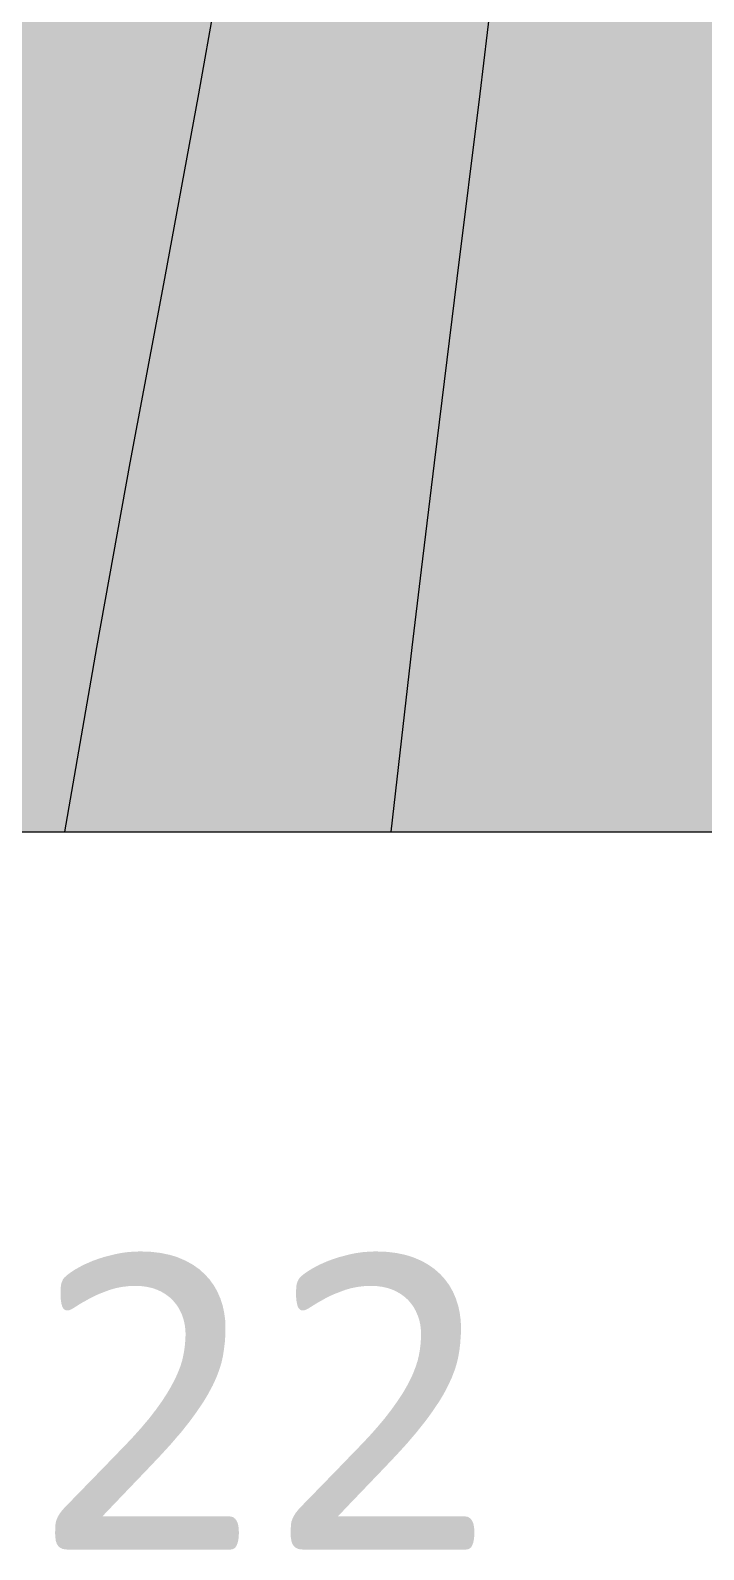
# Model space of a CAD drawing. Extents: x 79.49066 to 79.49309, y 16.68944 to 16.6915.
# Drawn here: x 79.4922316 to 79.4923037, y 16.6894422 to 16.6896047 of the extents above; entities that cross this region are included whole.
import ezdxf

# ---------------------------------------------------------------- set-up
doc = ezdxf.new("R2010")
doc.units = 0

msp = doc.modelspace()

# ---------------------------------------------------------------- hatches: boundary and pattern name
at = {"layer": 'Contours_csv_excel_file_grd', "true_color": 0x2e2e2e}
msp.add_hatch(color=256, dxfattribs=at).paths.add_polyline_path([(79.4922353, 16.689519), (79.49223871, 16.68953874), (79.4922423, 16.68955847), (79.4922452, 16.689574), (79.49224598, 16.68957821), (79.49224963, 16.68959795), (79.49225313, 16.68961769), (79.49225365, 16.68962073), (79.49225644, 16.68963742), (79.49225948, 16.68965716), (79.49225984, 16.68965975), (79.49226221, 16.6896769), (79.49226465, 16.68969664), (79.49226685, 16.68971637), (79.49226883, 16.68973611), (79.49227065, 16.68975585), (79.49227236, 16.68977559), (79.49227348, 16.6897881), (79.49227403, 16.68979433), (79.49227411, 16.68979532), (79.49227595, 16.68981506), (79.49227769, 16.6898348), (79.49227926, 16.68985454), (79.49228064, 16.68987427), (79.49228184, 16.68989401), (79.49228295, 16.68991375), (79.49228411, 16.68993348), (79.49228552, 16.68995322), (79.49228736, 16.68997296), (79.49228853, 16.68998237), (79.49228982, 16.6899927), (79.49229301, 16.69001243), (79.4922933, 16.69001389), (79.492297, 16.69003217), (79.49230179, 16.69005191), (79.49230728, 16.69007165), (79.49230837, 16.69007518), (79.49231313, 16.6900907), (79.49231335, 16.69009138), (79.49232003, 16.69011112), (79.4923271, 16.69013086), (79.49232906, 16.69013609), (79.49233296, 16.6901465), (79.49233453, 16.6901506), (79.49234231, 16.69017033), (79.49234935, 16.69018791), (79.49235021, 16.69019007), (79.49235278, 16.6901966), (79.49235819, 16.69020981), (79.49236585, 16.69022955), (79.49236993, 16.69024045), (79.49237261, 16.69024759), (79.49237326, 16.69024928), (79.49238101, 16.69026902), (79.49238915, 16.69028876), (79.49239081, 16.69029269), (79.49239243, 16.69029655), (79.49239778, 16.69030849), (79.49240668, 16.69032823), (79.49241197, 16.69034001), (79.49241226, 16.69034064), (79.49241577, 16.69034797), (79.49242504, 16.69036771), (79.49243209, 16.69038305), (79.49243313, 16.69038515), (79.49243427, 16.69038744), (79.49244377, 16.69040718), (79.49245191, 16.69042493), (79.49245294, 16.69042692), (79.49245456, 16.69043033), (79.49246235, 16.69044666), (79.49247047, 16.69046639), (79.49247174, 16.69046908), (79.49247567, 16.69047502), (79.49248303, 16.69048613), (79.49249157, 16.6904949), (79.49250539, 16.69050587), (79.4925064, 16.69050676), (79.49251139, 16.6905112), (79.49252846, 16.69052561), (79.49253122, 16.69052821), (79.49253122, 16.69052822), (79.49254968, 16.69054534), (79.49255104, 16.69054673), (79.49255311, 16.69054882), (79.49256917, 16.69056508), (79.49257087, 16.69056692), (79.49257408, 16.69057037), (79.49258753, 16.69058482), (79.4925907, 16.69058837), (79.49259487, 16.69059301), (79.49260526, 16.69060456), (79.49261052, 16.69061054), (79.49261543, 16.6906161), (79.49262265, 16.69062429), (79.49263035, 16.69063318), (79.49263551, 16.69063914), (79.49263975, 16.69064403), (79.49265017, 16.69065634), (79.49265527, 16.69066234), (79.49265648, 16.69066377), (79.49267, 16.69068015), (79.49267, 16.69068351), (79.49267, 16.69068618), (79.49267, 16.69070324), (79.49267, 16.69071103), (79.49267, 16.69072298), (79.49267, 16.69073711), (79.49265949, 16.69072298), (79.49265017, 16.69071103), (79.49264415, 16.69070324), (79.49263035, 16.69068618), (79.4926282, 16.69068351), (79.4926254, 16.69068015), (79.49261174, 16.69066377), (79.49261052, 16.69066234), (79.49260541, 16.69065634), (79.49259494, 16.69064403), (79.4925907, 16.69063914), (79.4925856, 16.69063318), (79.49257801, 16.69062429), (79.49257087, 16.6906161), (79.49256619, 16.69061054), (79.49256116, 16.69060456), (79.49255104, 16.69059301), (79.49254718, 16.69058837), (79.49254422, 16.69058482), (79.49253122, 16.69057037), (79.49252829, 16.69056692), (79.49252673, 16.69056508), (79.49251139, 16.69054882), (79.49250957, 16.69054673), (79.49250835, 16.69054534), (79.49249157, 16.69052822), (79.49249156, 16.69052821), (79.49248932, 16.69052561), (79.49247588, 16.6905112), (79.49247174, 16.69050676), (79.49247107, 16.69050587), (79.49246349, 16.6904949), (79.49245744, 16.69048613), (79.49245191, 16.69047502), (79.49244909, 16.69046908), (79.49244781, 16.69046639), (79.49243934, 16.69044666), (79.49243209, 16.69043033), (79.49243066, 16.69042692), (79.4924298, 16.69042493), (79.49242214, 16.69040718), (79.49241331, 16.69038744), (79.49241226, 16.69038515), (79.49241135, 16.69038305), (79.49240469, 16.69036771), (79.49239598, 16.69034797), (79.49239272, 16.69034064), (79.49239243, 16.69034001), (79.49238744, 16.69032823), (79.49237913, 16.69030849), (79.4923742, 16.69029655), (79.49237261, 16.69029269), (79.49237105, 16.69028876), (79.49236343, 16.69026902), (79.49235607, 16.69024928), (79.49235543, 16.69024759), (79.49235278, 16.69024045), (79.49234885, 16.69022955), (79.49234151, 16.69020981), (79.49233636, 16.6901966), (79.49233382, 16.69019007), (79.49233296, 16.69018791), (79.49232608, 16.69017033), (79.49231849, 16.6901506), (79.49231698, 16.6901465), (79.49231313, 16.69013609), (79.49231124, 16.69013086), (79.49230446, 16.69011112), (79.49229813, 16.69009138), (79.49229792, 16.6900907), (79.4922933, 16.69007518), (79.49229228, 16.69007165), (79.49228701, 16.69005191), (79.49228231, 16.69003217), (79.49227857, 16.69001389), (79.49227828, 16.69001243), (79.49227491, 16.6899927), (79.49227348, 16.68998237), (79.49227215, 16.68997296), (79.49226991, 16.68995322), (79.49226806, 16.68993348), (79.49226643, 16.68991375), (79.4922648, 16.68989401), (79.49226298, 16.68987427), (79.49226092, 16.68985454), (79.49225865, 16.6898348), (79.49225625, 16.68981506), (79.49225377, 16.68979532), (79.49225365, 16.68979433), (79.49225287, 16.6897881), (79.4922513, 16.68977559), (79.49224877, 16.68975585), (79.49224613, 16.68973611), (79.49224333, 16.68971637), (79.4922403, 16.68969664), (79.492237, 16.6896769), (79.49223383, 16.68965975), (79.49223334, 16.68965716), (79.49222929, 16.68963742), (79.4922255, 16.68962073), (79.49222481, 16.68961769), (79.49222, 16.68959795), (79.49221503, 16.68957821), (79.492214, 16.689574), (79.49221003, 16.68955847), (79.49220514, 16.68953874), (79.49220052, 16.689519)])
at = {"layer": 'Contours_csv_excel_file_grd', "true_color": 0x2b2b2b}
msp.add_hatch(color=256, dxfattribs=at).paths.add_polyline_path([(79.49227023, 16.689519), (79.49227246, 16.68953874), (79.49227348, 16.68954703), (79.49227485, 16.68955847), (79.49227731, 16.68957821), (79.49227977, 16.68959795), (79.49228213, 16.68961769), (79.49228247, 16.68962073), (79.49228433, 16.68963742), (79.49228634, 16.68965716), (79.49228812, 16.6896769), (79.49228968, 16.68969664), (79.49229102, 16.68971637), (79.49229216, 16.68973611), (79.49229311, 16.68975585), (79.4922933, 16.68976052), (79.49229393, 16.68977559), (79.49229459, 16.6897881), (79.49229497, 16.68979532), (79.49229619, 16.68981506), (79.49229723, 16.6898348), (79.49229808, 16.68985454), (79.49229875, 16.68987427), (79.49229928, 16.68989401), (79.49229976, 16.68991375), (79.49230035, 16.68993348), (79.49230124, 16.68995322), (79.49230263, 16.68997296), (79.49230474, 16.6899927), (79.49230774, 16.69001243), (79.49230804, 16.69001389), (79.49231172, 16.69003217), (79.49231313, 16.69003786), (79.49231669, 16.69005191), (79.4923225, 16.69007165), (79.4923287, 16.6900907), (79.49232892, 16.69009138), (79.49233296, 16.69010304), (79.49233587, 16.69011112), (79.49234324, 16.69013086), (79.49234925, 16.6901465), (79.49235083, 16.6901506), (79.49235278, 16.69015555), (79.49235875, 16.69017033), (79.49236693, 16.69019007), (79.49236967, 16.6901966), (79.49237261, 16.69020364), (79.49237533, 16.69020981), (79.49238307, 16.69022955), (79.49239004, 16.69024759), (79.4923907, 16.69024928), (79.49239243, 16.69025359), (79.492399, 16.69026902), (79.49240789, 16.69028876), (79.49241145, 16.69029655), (79.49241226, 16.69029832), (79.4924173, 16.69030849), (79.49242697, 16.69032823), (79.49243209, 16.69033887), (79.49243301, 16.69034064), (79.49243681, 16.69034797), (79.49244683, 16.69036771), (79.49245191, 16.69037792), (79.49245473, 16.69038305), (79.49245715, 16.69038744), (79.49246789, 16.69040718), (79.49247174, 16.69041462), (79.4924782, 16.69042493), (79.49247944, 16.69042692), (79.49249104, 16.69044666), (79.49249157, 16.69044763), (79.4925072, 16.69046639), (79.49251007, 16.69046908), (79.49251139, 16.69047031), (79.49253122, 16.69048553), (79.49253207, 16.69048613), (79.49254395, 16.6904949), (79.49255104, 16.69050012), (79.49255823, 16.69050587), (79.49256447, 16.6905112), (79.49257087, 16.69051666), (79.49258044, 16.69052561), (79.49258311, 16.69052821), (79.4925907, 16.69053563), (79.49260005, 16.69054534), (79.49260136, 16.69054673), (79.49261052, 16.69055647), (79.49261837, 16.69056508), (79.49262003, 16.69056692), (79.49263035, 16.69057837), (79.49263607, 16.69058482), (79.4926392, 16.69058837), (79.49265017, 16.69060082), (79.49265345, 16.69060456), (79.49265864, 16.69061054), (79.49267, 16.69062362), (79.49267, 16.69062429), (79.49267, 16.69063318), (79.49267, 16.69064403), (79.49267, 16.69065634), (79.49267, 16.69066377), (79.49267, 16.69068015), (79.49265648, 16.69066377), (79.49265017, 16.69065634), (79.49263975, 16.69064403), (79.49263035, 16.69063318), (79.49262265, 16.69062429), (79.49262206, 16.69062362), (79.49261052, 16.69061054), (79.49260526, 16.69060456), (79.4926019, 16.69060082), (79.4925907, 16.69058837), (79.49258753, 16.69058482), (79.49258153, 16.69057837), (79.49257087, 16.69056692), (79.49256917, 16.69056508), (79.49256067, 16.69055647), (79.49255104, 16.69054673), (79.49254968, 16.69054534), (79.49253922, 16.69053563), (79.49253122, 16.69052821), (79.49252846, 16.69052561), (79.49251786, 16.69051666), (79.49251139, 16.6905112), (79.49250539, 16.69050587), (79.49249815, 16.69050012), (79.49249157, 16.6904949), (79.49248303, 16.69048613), (79.49248263, 16.69048553), (79.49247255, 16.69047031), (79.49247174, 16.69046908), (79.49247047, 16.69046639), (79.49246275, 16.69044763), (79.49246235, 16.69044666), (79.49245294, 16.69042692), (79.49245191, 16.69042493), (79.49244719, 16.69041462), (79.49244377, 16.69040718), (79.49243427, 16.69038744), (79.49243209, 16.69038305), (79.49242973, 16.69037792), (79.49242504, 16.69036771), (79.49241577, 16.69034797), (79.49241226, 16.69034064), (79.49241147, 16.69033887), (79.49240668, 16.69032823), (79.49239778, 16.69030849), (79.49239323, 16.69029832), (79.49239243, 16.69029655), (79.49238915, 16.69028876), (79.49238101, 16.69026902), (79.49237495, 16.69025359), (79.49237326, 16.69024928), (79.49237261, 16.69024759), (79.49236585, 16.69022955), (79.49235819, 16.69020981), (79.49235566, 16.69020364), (79.49235278, 16.6901966), (79.49235021, 16.69019007), (79.49234231, 16.69017033), (79.49233648, 16.69015555), (79.49233453, 16.6901506), (79.49233296, 16.6901465), (79.4923271, 16.69013086), (79.49232003, 16.69011112), (79.4923173, 16.69010304), (79.49231335, 16.69009138), (79.49231313, 16.6900907), (79.49230728, 16.69007165), (79.49230179, 16.69005191), (79.49229838, 16.69003786), (79.492297, 16.69003217), (79.4922933, 16.69001389), (79.49229301, 16.69001243), (79.49228982, 16.6899927), (79.49228736, 16.68997296), (79.49228552, 16.68995322), (79.49228411, 16.68993348), (79.49228295, 16.68991375), (79.49228184, 16.68989401), (79.49228064, 16.68987427), (79.49227926, 16.68985454), (79.49227769, 16.6898348), (79.49227595, 16.68981506), (79.49227411, 16.68979532), (79.49227348, 16.6897881), (79.49227236, 16.68977559), (79.49227105, 16.68976052), (79.49227065, 16.68975585), (79.49226883, 16.68973611), (79.49226685, 16.68971637), (79.49226465, 16.68969664), (79.49226221, 16.6896769), (79.49225948, 16.68965716), (79.49225644, 16.68963742), (79.49225365, 16.68962073), (79.49225313, 16.68961769), (79.49224963, 16.68959795), (79.49224598, 16.68957821), (79.4922423, 16.68955847), (79.49224022, 16.68954703), (79.49223871, 16.68953874), (79.4922353, 16.689519)])
at = {"layer": 'Contours_csv_excel_file_grd', "true_color": 0x272727}
msp.add_hatch(color=256, dxfattribs=at).paths.add_polyline_path([(79.49230572, 16.689519), (79.49230684, 16.68953874), (79.49230736, 16.68954703), (79.49230808, 16.68955847), (79.49230938, 16.68957821), (79.49231068, 16.68959795), (79.49231192, 16.68961769), (79.49231307, 16.68963742), (79.49231313, 16.68963862), (79.4923141, 16.68965716), (79.49231497, 16.6896769), (79.49231566, 16.68969664), (79.49231616, 16.68971637), (79.49231649, 16.68973611), (79.49231666, 16.68975585), (79.49231667, 16.68976052), (79.49231671, 16.68977559), (79.49231693, 16.68979532), (79.4923173, 16.68981506), (79.49231753, 16.6898348), (79.49231757, 16.68985454), (79.49231746, 16.68987427), (79.49231724, 16.68989401), (79.492317, 16.68991375), (79.4923169, 16.68993348), (79.49231715, 16.68995322), (79.49231798, 16.68997296), (79.49231968, 16.6899927), (79.49232251, 16.69001243), (79.49232658, 16.69003217), (79.49232809, 16.69003786), (79.49233179, 16.69005191), (79.49233296, 16.69005575), (79.49233805, 16.69007165), (79.49234492, 16.69009138), (79.49234918, 16.69010304), (79.49235212, 16.69011112), (79.49235278, 16.69011288), (79.49235976, 16.69013086), (79.49236749, 16.6901506), (79.49236947, 16.69015555), (79.49237261, 16.69016336), (79.49237544, 16.69017033), (79.49238381, 16.69019007), (79.49239012, 16.69020364), (79.49239243, 16.6902086), (79.49239296, 16.69020981), (79.49240021, 16.69022955), (79.4924084, 16.69024928), (79.49241032, 16.69025359), (79.49241226, 16.69025794), (79.49241769, 16.69026902), (79.49242767, 16.69028876), (79.49243209, 16.69029753), (79.49243252, 16.69029832), (79.49243818, 16.69030849), (79.49244879, 16.69032823), (79.49245191, 16.69033424), (79.49245454, 16.69033887), (79.49245971, 16.69034797), (79.49247069, 16.69036771), (79.49247174, 16.69036959), (79.49247703, 16.69037792), (79.49248307, 16.69038744), (79.49249157, 16.69040026), (79.49249748, 16.69040718), (79.49250396, 16.69041462), (79.49251139, 16.69042315), (79.49251635, 16.69042692), (79.49253122, 16.69043898), (79.49254535, 16.69044666), (79.49254691, 16.69044763), (79.49255104, 16.69045019), (79.49257087, 16.69046116), (79.49257844, 16.69046639), (79.49258335, 16.69047031), (79.4925907, 16.69047616), (79.49259973, 16.69048553), (79.49260031, 16.69048613), (79.49261052, 16.69049664), (79.49261351, 16.69050012), (79.49261843, 16.69050587), (79.49262803, 16.69051666), (79.49263035, 16.69051926), (79.4926357, 16.69052561), (79.49264441, 16.69053563), (79.49265017, 16.69054228), (79.49265278, 16.69054534), (79.49266241, 16.69055647), (79.49266987, 16.69056508), (79.49267, 16.69056523), (79.49267, 16.69057837), (79.49267, 16.69058482), (79.49267, 16.69060082), (79.49267, 16.69060456), (79.49267, 16.69062362), (79.49265345, 16.69060456), (79.49265017, 16.69060082), (79.49263607, 16.69058482), (79.49263035, 16.69057837), (79.49261851, 16.69056523), (79.49261837, 16.69056508), (79.49261052, 16.69055647), (79.49260005, 16.69054534), (79.4925971, 16.69054228), (79.4925907, 16.69053563), (79.49258044, 16.69052561), (79.49257365, 16.69051926), (79.49257087, 16.69051666), (79.49255823, 16.69050587), (79.49255104, 16.69050012), (79.49254632, 16.69049664), (79.49253207, 16.69048613), (79.49253122, 16.69048553), (79.49251902, 16.69047616), (79.49251139, 16.69047031), (79.4925072, 16.69046639), (79.49250284, 16.69046116), (79.4924937, 16.69045019), (79.49249157, 16.69044763), (79.49249104, 16.69044666), (79.49248653, 16.69043898), (79.49247944, 16.69042692), (79.49247708, 16.69042315), (79.49247174, 16.69041462), (79.49246789, 16.69040718), (79.49246412, 16.69040026), (79.49245715, 16.69038744), (79.49245191, 16.69037792), (79.49244776, 16.69036959), (79.49244683, 16.69036771), (79.49243681, 16.69034797), (79.49243209, 16.69033887), (79.49242986, 16.69033424), (79.49242697, 16.69032823), (79.4924173, 16.69030849), (79.49241226, 16.69029832), (79.4924119, 16.69029753), (79.49240789, 16.69028876), (79.492399, 16.69026902), (79.49239429, 16.69025794), (79.49239243, 16.69025359), (79.4923907, 16.69024928), (79.49238307, 16.69022955), (79.49237533, 16.69020981), (79.4923748, 16.6902086), (79.49237261, 16.69020364), (79.49236693, 16.69019007), (79.49235875, 16.69017033), (79.49235593, 16.69016336), (79.49235278, 16.69015555), (79.49235083, 16.6901506), (79.49234324, 16.69013086), (79.49233653, 16.69011288), (79.49233587, 16.69011112), (79.49233296, 16.69010304), (79.49232892, 16.69009138), (79.4923225, 16.69007165), (79.49231782, 16.69005575), (79.49231669, 16.69005191), (79.49231313, 16.69003786), (79.49231172, 16.69003217), (79.49230774, 16.69001243), (79.49230474, 16.6899927), (79.49230263, 16.68997296), (79.49230124, 16.68995322), (79.49230035, 16.68993348), (79.49229976, 16.68991375), (79.49229928, 16.68989401), (79.49229875, 16.68987427), (79.49229808, 16.68985454), (79.49229723, 16.6898348), (79.49229619, 16.68981506), (79.49229497, 16.68979532), (79.49229393, 16.68977559), (79.4922933, 16.68976052), (79.49229311, 16.68975585), (79.49229216, 16.68973611), (79.49229102, 16.68971637), (79.49228968, 16.68969664), (79.49228812, 16.6896769), (79.49228634, 16.68965716), (79.49228446, 16.68963862), (79.49228433, 16.68963742), (79.49228213, 16.68961769), (79.49227977, 16.68959795), (79.49227731, 16.68957821), (79.49227485, 16.68955847), (79.49227348, 16.68954703), (79.49227246, 16.68953874), (79.49227023, 16.689519)])
at = {"layer": 'GSLAYER', "true_color": 0x000000}
for points in [[(79.49225131, 16.68947043), (79.49225126, 16.68947051), (79.49225123, 16.68947056), (79.49225107, 16.68947077), (79.49225081, 16.68947114), (79.49225081, 16.68947114), (79.49225063, 16.68947133), (79.49225042, 16.68947156), (79.49225028, 16.68947172), (79.49225011, 16.68947186), (79.49224968, 16.68947225), (79.49224967, 16.68947225), (79.49224905, 16.68947269), (79.492249, 16.68947272), (79.49224828, 16.68947312), (79.49224825, 16.68947313), (79.49224781, 16.68947332), (79.49224743, 16.68947348), (79.49224736, 16.68947351), (79.492247, 16.68947363), (79.49224654, 16.68947376), (79.4922462, 16.68947383), (79.49224559, 16.68947396), (79.49224558, 16.68947396), (79.49224482, 16.68947405), (79.49224454, 16.68947408), (79.49224394, 16.68947411), (79.49224344, 16.68947412), (79.49224273, 16.68947411), (79.49224245, 16.68947408), (79.49224204, 16.68947405), (79.49224139, 16.68947396), (79.49224136, 16.68947396), (79.49224071, 16.68947383), (79.49224043, 16.68947376), (79.49223993, 16.68947363), (79.49223946, 16.68947351), (79.49223938, 16.68947348), (79.49223888, 16.68947332), (79.49223836, 16.68947313), (79.49223832, 16.68947312), (79.4922374, 16.68947272), (79.49223733, 16.68947269), (79.49223653, 16.68947225), (79.49223652, 16.68947225), (79.49223592, 16.68947186), (79.49223573, 16.68947172), (79.49223552, 16.68947156), (79.49223528, 16.68947133), (79.49223513, 16.68947114), (79.49223513, 16.68947114), (79.49223497, 16.68947077), (79.49223492, 16.68947056), (79.49223491, 16.68947051), (79.4922349, 16.68947043)], [(79.49227653, 16.68947043), (79.49227648, 16.68947051), (79.49227645, 16.68947056), (79.49227629, 16.68947077), (79.49227602, 16.68947114), (79.49227602, 16.68947114), (79.49227585, 16.68947133), (79.49227564, 16.68947156), (79.49227549, 16.68947172), (79.49227533, 16.68947186), (79.49227489, 16.68947225), (79.49227489, 16.68947225), (79.49227426, 16.68947269), (79.49227422, 16.68947272), (79.4922735, 16.68947312), (79.49227347, 16.68947313), (79.49227303, 16.68947332), (79.49227265, 16.68947348), (79.49227257, 16.68947351), (79.49227221, 16.68947363), (79.49227176, 16.68947376), (79.49227142, 16.68947383), (79.49227081, 16.68947396), (79.4922708, 16.68947396), (79.49227004, 16.68947405), (79.49226976, 16.68947408), (79.49226916, 16.68947411), (79.49226866, 16.68947412), (79.49226795, 16.68947411), (79.49226767, 16.68947408), (79.49226726, 16.68947405), (79.4922666, 16.68947396), (79.49226658, 16.68947396), (79.49226592, 16.68947383), (79.49226565, 16.68947376), (79.49226515, 16.68947363), (79.49226468, 16.68947351), (79.49226459, 16.68947348), (79.4922641, 16.68947332), (79.49226358, 16.68947313), (79.49226354, 16.68947312), (79.49226262, 16.68947272), (79.49226255, 16.68947269), (79.49226174, 16.68947225), (79.49226174, 16.68947225), (79.49226113, 16.68947186), (79.49226094, 16.68947172), (79.49226074, 16.68947156), (79.49226049, 16.68947133), (79.49226035, 16.68947114), (79.49226035, 16.68947114), (79.49226019, 16.68947077), (79.49226014, 16.68947056), (79.49226013, 16.68947051), (79.49226012, 16.68947043)], [(79.49223933, 16.68944577), (79.49223938, 16.68944582), (79.49223965, 16.6894461), (79.49223992, 16.68944639), (79.49224022, 16.6894467), (79.49224431, 16.68945097), (79.49224559, 16.68945232), (79.49224636, 16.68945316), (79.49224674, 16.68945358), (79.49224731, 16.68945425), (79.49224776, 16.68945476), (79.49224817, 16.68945528), (79.49224864, 16.68945587), (79.49224892, 16.68945625), (79.4922494, 16.68945691), (79.49224958, 16.68945717), (79.49225007, 16.6894579), (79.49225016, 16.68945803), (79.49225065, 16.68945884), (79.49225066, 16.68945886), (79.49225108, 16.68945965), (79.49225113, 16.68945973), (79.49225144, 16.6894604), (79.49225152, 16.68946058), (79.49225173, 16.68946111), (79.49225184, 16.68946141), (79.49225196, 16.68946179), (79.49225209, 16.6894622), (79.49225214, 16.68946243), (79.49225226, 16.68946296), (79.49225227, 16.68946305), (79.49225236, 16.68946363), (79.49225237, 16.68946371), (79.49225243, 16.6894642), (79.49225246, 16.68946446), (79.49225248, 16.68946475), (79.49225251, 16.68946521), (79.49225251, 16.68946528), (79.49225252, 16.6894658), (79.49225252, 16.68946596), (79.49225251, 16.6894663), (79.49225249, 16.68946679), (79.49225249, 16.68946679), (79.49225243, 16.68946726), (79.49225238, 16.68946759), (79.49225236, 16.68946771), (79.49225226, 16.68946814), (79.49225221, 16.68946837), (79.49225216, 16.68946853), (79.49225204, 16.6894689), (79.49225197, 16.68946912), (79.49225191, 16.68946923), (79.49225178, 16.68946953), (79.49225167, 16.68946979), (79.49225165, 16.68946984), (79.49225155, 16.68947002), (79.49225144, 16.6894702), (79.49225137, 16.68947033), (79.49225132, 16.68947041), (79.49225131, 16.68947043), (79.49224291, 16.68947043), (79.49224354, 16.68947041), (79.49224414, 16.68947033), (79.4922447, 16.6894702), (79.49224522, 16.68947002), (79.4922456, 16.68946984), (79.4922457, 16.68946979), (79.49224613, 16.68946953), (79.49224653, 16.68946923), (79.49224665, 16.68946912), (79.49224688, 16.6894689), (79.49224719, 16.68946853), (79.49224731, 16.68946837), (79.49224747, 16.68946814), (79.4922477, 16.68946771), (79.49224776, 16.68946759), (79.4922479, 16.68946726), (79.49224805, 16.68946679), (79.49224805, 16.68946679), (79.49224816, 16.6894663), (79.4922482, 16.68946596), (79.49224823, 16.6894658), (79.49224825, 16.68946528), (79.49224825, 16.68946521), (79.49224823, 16.68946475), (79.49224821, 16.68946446), (79.49224819, 16.6894642), (79.49224813, 16.68946371), (79.49224812, 16.68946363), (79.49224802, 16.68946305), (79.492248, 16.68946296), (79.49224788, 16.68946243), (79.49224781, 16.6894622), (79.49224768, 16.68946179), (79.49224753, 16.68946141), (79.49224741, 16.68946111), (79.49224717, 16.68946058), (79.49224708, 16.6894604), (79.49224673, 16.68945973), (79.49224669, 16.68945965), (79.49224622, 16.68945886), (79.4922462, 16.68945884), (79.49224568, 16.68945803), (79.49224558, 16.6894579), (79.49224506, 16.68945717), (79.49224485, 16.68945691), (79.49224435, 16.68945625), (79.49224402, 16.68945587), (79.49224353, 16.68945528), (79.49224306, 16.68945476), (79.4922426, 16.68945425), (79.49224197, 16.68945358), (79.49224156, 16.68945316), (79.49224075, 16.68945232), (79.49223944, 16.68945097), (79.49223528, 16.6894467), (79.49223501, 16.68944639), (79.49223479, 16.6894461), (79.49223462, 16.68944582), (79.4922346, 16.68944577)], [(79.49223575, 16.68946783), (79.49223576, 16.68946783), (79.49223595, 16.6894679), (79.49223597, 16.68946791), (79.4922362, 16.68946803), (79.49223622, 16.68946804), (79.4922365, 16.68946822), (79.49223691, 16.68946848), (79.49223719, 16.68946865), (79.49223747, 16.6894688), (79.49223803, 16.68946912), (79.4922382, 16.6894692), (79.49223851, 16.68946936), (79.49223902, 16.68946959), (79.49223926, 16.68946968), (79.49224016, 16.68947002), (79.49224079, 16.6894702), (79.49224136, 16.68947031), (79.49224146, 16.68947033), (79.49224216, 16.68947041), (79.49224291, 16.68947043), (79.4922349, 16.68947043), (79.4922349, 16.68947041), (79.49223489, 16.68947033), (79.49223489, 16.68947031), (79.49223488, 16.6894702), (79.49223488, 16.68947002), (79.49223486, 16.68946968), (79.49223486, 16.68946959), (79.49223487, 16.68946936), (79.49223487, 16.6894692), (79.49223488, 16.68946912), (79.49223491, 16.6894688), (79.49223494, 16.68946865), (79.49223497, 16.68946848), (79.49223505, 16.68946822), (79.49223515, 16.68946804), (79.49223515, 16.68946803), (79.49223527, 16.68946791), (79.49223528, 16.6894679), (79.49223542, 16.68946783), (79.49223542, 16.68946783), (79.49223559, 16.68946781)], [(79.49226455, 16.68944577), (79.4922646, 16.68944582), (79.49226486, 16.6894461), (79.49226514, 16.68944639), (79.49226543, 16.6894467), (79.49226953, 16.68945097), (79.49227081, 16.68945232), (79.49227158, 16.68945316), (79.49227196, 16.68945358), (79.49227253, 16.68945425), (79.49227297, 16.68945476), (79.49227338, 16.68945528), (79.49227385, 16.68945587), (79.49227414, 16.68945625), (79.49227462, 16.68945691), (79.4922748, 16.68945717), (79.49227529, 16.6894579), (79.49227538, 16.68945803), (79.49227587, 16.68945884), (79.49227588, 16.68945886), (79.4922763, 16.68945965), (79.49227634, 16.68945973), (79.49227665, 16.6894604), (79.49227674, 16.68946058), (79.49227694, 16.68946111), (79.49227706, 16.68946141), (79.49227718, 16.68946179), (79.4922773, 16.6894622), (79.49227736, 16.68946243), (79.49227747, 16.68946296), (79.49227749, 16.68946305), (79.49227758, 16.68946363), (79.49227759, 16.68946371), (79.49227765, 16.6894642), (79.49227767, 16.68946446), (79.49227769, 16.68946475), (79.49227772, 16.68946521), (79.49227773, 16.68946528), (79.49227774, 16.6894658), (79.49227774, 16.68946596), (79.49227773, 16.6894663), (79.49227771, 16.68946679), (79.49227771, 16.68946679), (79.49227764, 16.68946726), (79.4922776, 16.68946759), (79.49227757, 16.68946771), (79.49227748, 16.68946814), (79.49227743, 16.68946837), (79.49227737, 16.68946853), (79.49227725, 16.6894689), (79.49227718, 16.68946912), (79.49227713, 16.68946923), (79.492277, 16.68946953), (79.49227689, 16.68946979), (79.49227687, 16.68946984), (79.49227676, 16.68947002), (79.49227666, 16.6894702), (79.49227659, 16.68947033), (79.49227654, 16.68947041), (79.49227653, 16.68947043), (79.49226813, 16.68947043), (79.49226876, 16.68947041), (79.49226935, 16.68947033), (79.49226991, 16.6894702), (79.49227043, 16.68947002), (79.49227082, 16.68946984), (79.49227091, 16.68946979), (79.49227135, 16.68946953), (79.49227175, 16.68946923), (79.49227187, 16.68946912), (79.4922721, 16.6894689), (79.49227241, 16.68946853), (79.49227253, 16.68946837), (79.49227269, 16.68946814), (79.49227292, 16.68946771), (79.49227297, 16.68946759), (79.49227311, 16.68946726), (79.49227327, 16.68946679), (79.49227327, 16.68946679), (79.49227338, 16.6894663), (79.49227342, 16.68946596), (79.49227344, 16.6894658), (79.49227347, 16.68946528), (79.49227346, 16.68946521), (79.49227345, 16.68946475), (79.49227343, 16.68946446), (79.49227341, 16.6894642), (79.49227335, 16.68946371), (79.49227334, 16.68946363), (79.49227324, 16.68946305), (79.49227322, 16.68946296), (79.4922731, 16.68946243), (79.49227302, 16.6894622), (79.49227289, 16.68946179), (79.49227274, 16.68946141), (79.49227263, 16.68946111), (79.49227239, 16.68946058), (79.4922723, 16.6894604), (79.49227195, 16.68945973), (79.49227191, 16.68945965), (79.49227144, 16.68945886), (79.49227142, 16.68945884), (79.49227089, 16.68945803), (79.49227079, 16.6894579), (79.49227027, 16.68945717), (79.49227007, 16.68945691), (79.49226956, 16.68945625), (79.49226924, 16.68945587), (79.49226874, 16.68945528), (79.49226828, 16.68945476), (79.49226782, 16.68945425), (79.49226718, 16.68945358), (79.49226678, 16.68945316), (79.49226596, 16.68945232), (79.49226466, 16.68945097), (79.4922605, 16.6894467), (79.49226023, 16.68944639), (79.49226001, 16.6894461), (79.49225984, 16.68944582), (79.49225981, 16.68944577)], [(79.49226097, 16.68946783), (79.49226098, 16.68946783), (79.49226117, 16.6894679), (79.49226119, 16.68946791), (79.49226142, 16.68946803), (79.49226143, 16.68946804), (79.49226172, 16.68946822), (79.49226213, 16.68946848), (79.49226241, 16.68946865), (79.49226268, 16.6894688), (79.49226325, 16.68946912), (79.49226342, 16.6894692), (79.49226373, 16.68946936), (79.49226424, 16.68946959), (79.49226448, 16.68946968), (79.49226538, 16.68947002), (79.49226601, 16.6894702), (79.49226658, 16.68947031), (79.49226668, 16.68947033), (79.49226738, 16.68947041), (79.49226813, 16.68947043), (79.49226012, 16.68947043), (79.49226012, 16.68947041), (79.49226011, 16.68947033), (79.4922601, 16.68947031), (79.4922601, 16.6894702), (79.49226009, 16.68947002), (79.49226008, 16.68946968), (79.49226008, 16.68946959), (79.49226009, 16.68946936), (79.49226009, 16.6894692), (79.4922601, 16.68946912), (79.49226013, 16.6894688), (79.49226016, 16.68946865), (79.49226019, 16.68946848), (79.49226027, 16.68946822), (79.49226036, 16.68946804), (79.49226037, 16.68946803), (79.49226049, 16.68946791), (79.49226049, 16.6894679), (79.49226064, 16.68946783), (79.49226064, 16.68946783), (79.49226081, 16.68946781)], [(79.49225303, 16.68944223), (79.4922532, 16.68944225), (79.49225324, 16.68944225), (79.49225338, 16.68944231), (79.49225344, 16.68944234), (79.49225354, 16.68944242), (79.4922536, 16.68944247), (79.49225367, 16.68944259), (79.49225373, 16.68944268), (79.49225378, 16.68944283), (79.49225382, 16.68944293), (79.49225387, 16.68944315), (79.4922539, 16.68944325), (79.49225394, 16.68944356), (79.49225394, 16.68944361), (79.49225396, 16.68944402), (79.49225396, 16.68944405), (79.49225394, 16.68944443), (79.4922539, 16.68944479), (79.49225387, 16.6894449), (79.49225382, 16.68944509), (79.49225375, 16.68944524), (79.4922537, 16.68944534), (79.49225356, 16.68944553), (79.49225354, 16.68944554), (79.49225339, 16.68944566), (79.4922532, 16.68944575), (79.49225301, 16.68944577), (79.4922346, 16.68944577), (79.49223458, 16.68944575), (79.49223454, 16.68944566), (79.49223448, 16.68944554), (79.49223447, 16.68944553), (79.49223441, 16.68944534), (79.49223438, 16.68944524), (79.49223435, 16.68944509), (79.49223432, 16.6894449), (79.49223431, 16.68944479), (79.4922343, 16.68944443), (79.49223428, 16.68944405), (79.49223428, 16.68944402), (79.4922343, 16.68944361), (79.4922343, 16.68944356), (79.49223435, 16.68944325), (79.49223436, 16.68944315), (79.49223444, 16.68944293), (79.49223447, 16.68944283), (79.49223457, 16.68944268), (79.49223463, 16.68944259), (79.49223477, 16.68944247), (79.49223483, 16.68944242), (79.49223502, 16.68944234), (79.49223507, 16.68944231), (79.49223532, 16.68944225), (79.49223535, 16.68944225), (79.49223566, 16.68944223)], [(79.49227825, 16.68944223), (79.49227841, 16.68944225), (79.49227846, 16.68944225), (79.4922786, 16.68944231), (79.49227865, 16.68944234), (79.49227876, 16.68944242), (79.49227882, 16.68944247), (79.49227889, 16.68944259), (79.49227894, 16.68944268), (79.492279, 16.68944283), (79.49227904, 16.68944293), (79.49227909, 16.68944315), (79.49227911, 16.68944325), (79.49227915, 16.68944356), (79.49227916, 16.68944361), (79.49227917, 16.68944402), (79.49227917, 16.68944405), (79.49227916, 16.68944443), (79.49227911, 16.68944479), (79.49227909, 16.6894449), (79.49227904, 16.68944509), (79.49227896, 16.68944524), (79.49227892, 16.68944534), (79.49227877, 16.68944553), (79.49227876, 16.68944554), (79.4922786, 16.68944566), (79.49227842, 16.68944575), (79.49227823, 16.68944577), (79.49225981, 16.68944577), (79.4922598, 16.68944575), (79.49225976, 16.68944566), (79.4922597, 16.68944554), (79.49225969, 16.68944553), (79.49225963, 16.68944534), (79.49225959, 16.68944524), (79.49225957, 16.68944509), (79.49225953, 16.6894449), (79.49225953, 16.68944479), (79.49225951, 16.68944443), (79.4922595, 16.68944405), (79.4922595, 16.68944402), (79.49225952, 16.68944361), (79.49225952, 16.68944356), (79.49225957, 16.68944325), (79.49225958, 16.68944315), (79.49225965, 16.68944293), (79.49225969, 16.68944283), (79.49225979, 16.68944268), (79.49225985, 16.68944259), (79.49225999, 16.68944247), (79.49226005, 16.68944242), (79.49226023, 16.68944234), (79.49226029, 16.68944231), (79.49226054, 16.68944225), (79.49226056, 16.68944225), (79.49226088, 16.68944223)]]:
    msp.add_hatch(color=256, dxfattribs=at).paths.add_polyline_path(points)

# ---------------------------------------------------------------- linework, layer by layer
at = {"layer": 'Contours_csv_excel_file_grd', "true_color": 0x000000, "flags": 128}
msp.add_lwpolyline([(79.49227236, 16.68977559), (79.49227065, 16.68975585), (79.49226883, 16.68973611), (79.49226685, 16.68971637), (79.49226465, 16.68969664), (79.49226221, 16.6896769), (79.49225948, 16.68965716), (79.49225644, 16.68963742), (79.49225365, 16.68962073), (79.49225313, 16.68961769), (79.49224963, 16.68959795), (79.49224598, 16.68957821), (79.4922423, 16.68955847), (79.49223871, 16.68953874), (79.4922353, 16.689519)], dxfattribs=at)
at = {"layer": 'Contours_csv_excel_file_grd', "true_color": 0xb3b3b3, "flags": 128}
msp.add_lwpolyline([(79.49229393, 16.68977559), (79.4922933, 16.68976052), (79.49229311, 16.68975585), (79.49229216, 16.68973611), (79.49229102, 16.68971637), (79.49228968, 16.68969664), (79.49228812, 16.6896769), (79.49228634, 16.68965716), (79.49228433, 16.68963742), (79.49228213, 16.68961769), (79.49227977, 16.68959795), (79.49227731, 16.68957821), (79.49227485, 16.68955847), (79.49227348, 16.68954703), (79.49227246, 16.68953874), (79.49227023, 16.689519)], dxfattribs=at)
at = {"layer": 'GSLAYER', "true_color": 0x000000, "flags": 128}
msp.add_lwpolyline([(79.490846, 16.689519), (79.49267, 16.689519)], dxfattribs=at)

doc.saveas('drawing.dxf')
